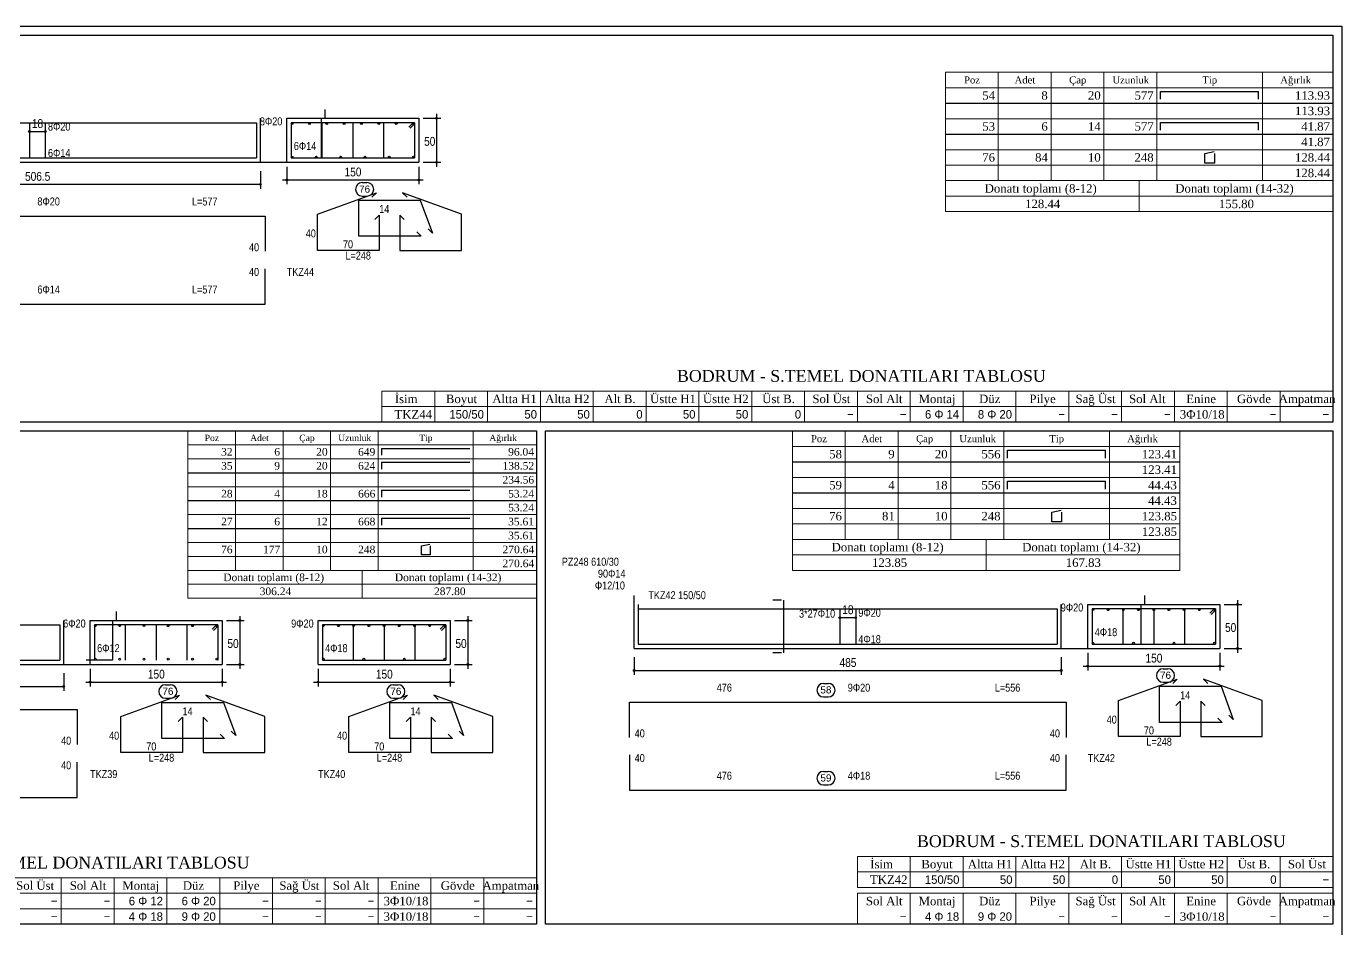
# Model space of a CAD drawing. Header units: metres. Extents: x 419734 to 420376, y 4564732 to 4565123.
# Drawn here: x 420154.2 to 420169.14, y 4565052.62 to 4565062.87 of the extents above; entities that cross this region are included whole.
import ezdxf

# ---------------------------------------------------------------- set-up
doc = ezdxf.new("R2010")
doc.units = ezdxf.units.M
for name, color, linetype in [('Standart', 7, 'Continuous'), ('SW_DIM', 33, 'Continuous'), ('SW_REINFORCEMENT', 7, 'Continuous'), ('SW_SEZIONI_CARPENTERIA', 4, 'Continuous'), ('SW_TXT_TESTI', 1, 'Continuous')]:
    doc.layers.add(name, color=color, linetype=linetype)
doc.styles.add('ACA_1', font='ARIALN.TTF')
doc.styles.add('arial_1_18', font='arial.ttf', dxfattribs={"height": 0.2})
doc.styles.add('SWS', font='ARIALN.TTF')
doc.styles.add('symbol_1_18', font='symbol.ttf', dxfattribs={"height": 0.2})
doc.styles.add('times new roman_1_18', font='times.ttf', dxfattribs={"height": 0.2})

msp = doc.modelspace()

# ---------------------------------------------------------------- linework, layer by layer
for points in [[(420099.1896, 4565062.86785), (420169.1396, 4565062.86785), (420169.1396, 4565020.82258), (420099.1896, 4565020.82258)], [(420150.78592, 4565062.76785), (420169.0396, 4565062.76785), (420169.0396, 4565058.37236), (420150.78592, 4565058.37236)], [(420143.53563, 4565058.27236), (420159.99671, 4565058.27236), (420159.99671, 4565052.66868), (420143.53563, 4565052.66868)], [(420160.09671, 4565058.27236), (420169.0396, 4565058.27236), (420169.0396, 4565052.66868), (420160.09671, 4565052.66868)]]:
    msp.add_lwpolyline(points, close=True)
at = {"layer": 'Standart', "color": 1, "linetype": 'Continuous', "lineweight": 5}
for points in [[(420164.6396, 4565062.3467), (420169.0396, 4565062.3467)], [(420164.6396, 4565062.3467), (420164.6396, 4565060.7627)], [(420165.2396, 4565062.3467), (420165.2396, 4565061.1147)], [(420165.8396, 4565062.3467), (420165.8396, 4565061.1147)], [(420166.4396, 4565062.3467), (420166.4396, 4565061.1147)], [(420167.0396, 4565062.3467), (420167.0396, 4565061.1147)], [(420168.2396, 4565062.3467), (420168.2396, 4565061.1147)], [(420169.0396, 4565062.3467), (420169.0396, 4565060.7627)], [(420164.6396, 4565062.1707), (420169.0396, 4565062.1707)], [(420164.6396, 4565061.8187), (420169.0396, 4565061.8187)], [(420164.6396, 4565061.4667), (420169.0396, 4565061.4667)], [(420164.6396, 4565061.2907), (420169.0396, 4565061.2907)], [(420164.6396, 4565061.1147), (420169.0396, 4565061.1147)], [(420166.8396, 4565061.1147), (420166.8396, 4565060.7627)], [(420164.6396, 4565060.9387), (420169.0396, 4565060.9387)], [(420164.6396, 4565060.7627), (420169.0396, 4565060.7627)], [(420158.2396, 4565058.72436), (420169.0396, 4565058.72436)], [(420158.2396, 4565058.72436), (420158.2396, 4565058.37236)], [(420158.8396, 4565058.72436), (420158.8396, 4565058.37236)], [(420159.4396, 4565058.72436), (420159.4396, 4565058.37236)], [(420160.0396, 4565058.72436), (420160.0396, 4565058.37236)], [(420160.6396, 4565058.72436), (420160.6396, 4565058.37236)], [(420161.2396, 4565058.72436), (420161.2396, 4565058.37236)], [(420161.8396, 4565058.72436), (420161.8396, 4565058.37236)], [(420162.4396, 4565058.72436), (420162.4396, 4565058.37236)], [(420163.0396, 4565058.72436), (420163.0396, 4565058.37236)], [(420163.6396, 4565058.72436), (420163.6396, 4565058.37236)], [(420164.2396, 4565058.72436), (420164.2396, 4565058.37236)], [(420164.8396, 4565058.72436), (420164.8396, 4565058.37236)], [(420165.4396, 4565058.72436), (420165.4396, 4565058.37236)], [(420166.0396, 4565058.72436), (420166.0396, 4565058.37236)], [(420166.6396, 4565058.72436), (420166.6396, 4565058.37236)], [(420167.2396, 4565058.72436), (420167.2396, 4565058.37236)], [(420167.8396, 4565058.72436), (420167.8396, 4565058.37236)], [(420168.4396, 4565058.72436), (420168.4396, 4565058.37236)], [(420169.0396, 4565058.72436), (420169.0396, 4565058.37236)], [(420158.2396, 4565058.54836), (420169.0396, 4565058.54836)], [(420158.2396, 4565058.37236), (420169.0396, 4565058.37236)], [(420156.03671, 4565058.27236), (420159.99671, 4565058.27236)], [(420156.03671, 4565058.27236), (420156.03671, 4565056.37156)], [(420156.57671, 4565058.27236), (420156.57671, 4565056.68836)], [(420157.11671, 4565058.27236), (420157.11671, 4565056.68836)], [(420157.65671, 4565058.27236), (420157.65671, 4565056.68836)], [(420158.19671, 4565058.27236), (420158.19671, 4565056.68836)], [(420159.27671, 4565058.27236), (420159.27671, 4565056.68836)], [(420159.99671, 4565058.27236), (420159.99671, 4565056.37156)], [(420162.90092, 4565058.27236), (420167.30092, 4565058.27236)], [(420162.90092, 4565058.27236), (420162.90092, 4565056.68836)], [(420163.50092, 4565058.27236), (420163.50092, 4565057.04036)], [(420164.10092, 4565058.27236), (420164.10092, 4565057.04036)], [(420164.70092, 4565058.27236), (420164.70092, 4565057.04036)], [(420165.30092, 4565058.27236), (420165.30092, 4565057.04036)], [(420166.50092, 4565058.27236), (420166.50092, 4565057.04036)], [(420167.30092, 4565058.27236), (420167.30092, 4565056.68836)], [(420156.03671, 4565058.11396), (420159.99671, 4565058.11396)], [(420162.90092, 4565058.09636), (420167.30092, 4565058.09636)], [(420156.03671, 4565057.95556), (420159.99671, 4565057.95556)], [(420162.90092, 4565057.74436), (420167.30092, 4565057.74436)], [(420156.03671, 4565057.63876), (420159.99671, 4565057.63876)], [(420156.03671, 4565057.32196), (420159.99671, 4565057.32196)], [(420162.90092, 4565057.39236), (420167.30092, 4565057.39236)], [(420162.90092, 4565057.21636), (420167.30092, 4565057.21636)], [(420156.03671, 4565057.00516), (420159.99671, 4565057.00516)], [(420162.90092, 4565057.04036), (420167.30092, 4565057.04036)], [(420165.10092, 4565057.04036), (420165.10092, 4565056.68836)], [(420156.03671, 4565056.84676), (420159.99671, 4565056.84676)], [(420162.90092, 4565056.86436), (420167.30092, 4565056.86436)], [(420156.03671, 4565056.68836), (420159.99671, 4565056.68836)], [(420158.01671, 4565056.68836), (420158.01671, 4565056.37156)], [(420162.90092, 4565056.68836), (420167.30092, 4565056.68836)], [(420156.03671, 4565056.52996), (420159.99671, 4565056.52996)], [(420156.03671, 4565056.37156), (420159.99671, 4565056.37156)], [(420163.6396, 4565053.44004), (420169.0396, 4565053.44004)], [(420163.6396, 4565053.44004), (420163.6396, 4565053.08804)], [(420164.2396, 4565053.44004), (420164.2396, 4565053.08804)], [(420164.8396, 4565053.44004), (420164.8396, 4565053.08804)], [(420165.4396, 4565053.44004), (420165.4396, 4565053.08804)], [(420166.0396, 4565053.44004), (420166.0396, 4565053.08804)], [(420166.6396, 4565053.44004), (420166.6396, 4565053.08804)], [(420167.2396, 4565053.44004), (420167.2396, 4565053.08804)], [(420167.8396, 4565053.44004), (420167.8396, 4565053.08804)], [(420168.4396, 4565053.44004), (420168.4396, 4565053.08804)], [(420169.0396, 4565053.08804), (420169.0396, 4565053.44004)], [(420163.6396, 4565053.26404), (420169.0396, 4565053.26404)], [(420149.19671, 4565053.19668), (420159.99671, 4565053.19668)], [(420154.59671, 4565053.19668), (420154.59671, 4565052.66868)], [(420155.19671, 4565053.19668), (420155.19671, 4565052.66868)], [(420155.79671, 4565053.19668), (420155.79671, 4565052.66868)], [(420156.39671, 4565053.19668), (420156.39671, 4565052.66868)], [(420156.99671, 4565053.19668), (420156.99671, 4565052.66868)], [(420157.59671, 4565053.19668), (420157.59671, 4565052.66868)], [(420158.19671, 4565053.19668), (420158.19671, 4565052.66868)], [(420158.79671, 4565053.19668), (420158.79671, 4565052.66868)], [(420159.39671, 4565053.19668), (420159.39671, 4565052.66868)], [(420159.99671, 4565053.19668), (420159.99671, 4565052.66868)], [(420163.6396, 4565053.08804), (420169.0396, 4565053.08804)], [(420149.19671, 4565053.02068), (420159.99671, 4565053.02068)], [(420163.6396, 4565053.02068), (420163.6396, 4565052.66868)], [(420163.6396, 4565053.02068), (420169.0396, 4565053.02068)], [(420164.2396, 4565053.02068), (420164.2396, 4565052.66868)], [(420164.8396, 4565053.02068), (420164.8396, 4565052.66868)], [(420165.4396, 4565053.02068), (420165.4396, 4565052.66868)], [(420166.0396, 4565053.02068), (420166.0396, 4565052.66868)], [(420166.6396, 4565053.02068), (420166.6396, 4565052.66868)], [(420167.2396, 4565053.02068), (420167.2396, 4565052.66868)], [(420167.8396, 4565053.02068), (420167.8396, 4565052.66868)], [(420168.4396, 4565053.02068), (420168.4396, 4565052.66868)], [(420169.0396, 4565053.02068), (420169.0396, 4565052.66868)], [(420149.19671, 4565052.84468), (420159.99671, 4565052.84468)], [(420149.19671, 4565052.66868), (420159.99671, 4565052.66868)], [(420163.6396, 4565052.66868), (420169.0396, 4565052.66868)]]:
    msp.add_lwpolyline(points, dxfattribs=at)
at = {"layer": 'Standart', "color": 7, "linetype": 'Continuous', "lineweight": -3}
for points in [[(420167.0836, 4565062.1267), (420168.1956, 4565062.1267)], [(420167.0836, 4565062.0387), (420167.0836, 4565062.1267)], [(420168.1956, 4565062.0387), (420168.1956, 4565062.1267)], [(420167.0836, 4565061.7747), (420168.1956, 4565061.7747)], [(420167.0836, 4565061.6867), (420167.0836, 4565061.7747)], [(420168.1956, 4565061.6867), (420168.1956, 4565061.7747)], [(420167.5846, 4565061.4227), (420167.69185, 4565061.4447)], [(420167.5846, 4565061.3127), (420167.5846, 4565061.4227)], [(420167.6946, 4565061.3127), (420167.5846, 4565061.3127)], [(420167.6946, 4565061.4227), (420167.6946, 4565061.3127)], [(420158.23631, 4565058.07436), (420159.23711, 4565058.07436)], [(420158.23631, 4565058.07436), (420158.23631, 4565057.99516)], [(420165.34492, 4565058.05236), (420166.45692, 4565058.05236)], [(420165.34492, 4565057.96436), (420165.34492, 4565058.05236)], [(420166.45692, 4565057.96436), (420166.45692, 4565058.05236)], [(420158.23631, 4565057.91596), (420159.23711, 4565057.91596)], [(420158.23631, 4565057.91596), (420158.23631, 4565057.83676)], [(420158.23631, 4565057.59916), (420159.23711, 4565057.59916)], [(420158.23631, 4565057.59916), (420158.23631, 4565057.51996)], [(420165.34492, 4565057.70036), (420166.45692, 4565057.70036)], [(420165.34492, 4565057.61236), (420165.34492, 4565057.70036)], [(420166.45692, 4565057.61236), (420166.45692, 4565057.70036)], [(420158.23631, 4565057.28236), (420159.23711, 4565057.28236)], [(420158.23631, 4565057.28236), (420158.23631, 4565057.20316)], [(420165.84592, 4565057.34836), (420165.95317, 4565057.37036)], [(420165.84592, 4565057.23836), (420165.84592, 4565057.34836)], [(420165.95592, 4565057.34836), (420165.95592, 4565057.23836)], [(420165.95592, 4565057.23836), (420165.84592, 4565057.23836)], [(420158.68721, 4565056.96556), (420158.78374, 4565056.98536)], [(420158.68721, 4565056.86656), (420158.68721, 4565056.96556)], [(420158.78621, 4565056.96556), (420158.78621, 4565056.86656)], [(420158.78621, 4565056.86656), (420158.68721, 4565056.86656)]]:
    msp.add_lwpolyline(points, dxfattribs=at)
at = {"layer": 'SW_DIM'}
for points in [[(420158.70877, 4565061.82325), (420158.90877, 4565061.82325)], [(420158.85877, 4565061.87325), (420158.85877, 4565061.27325)], [(420154.23645, 4565061.67325), (420154.41645, 4565061.67325)], [(420158.70877, 4565061.32325), (420158.90877, 4565061.32325)], [(420156.85877, 4565061.22325), (420156.85877, 4565061.02325)], [(420157.15877, 4565061.27325), (420157.15877, 4565061.07325)], [(420158.65877, 4565061.27325), (420158.65877, 4565061.07325)], [(420151.79412, 4565061.07325), (420156.85877, 4565061.07325)], [(420157.10877, 4565061.12325), (420158.70877, 4565061.12325)], [(420167.80491, 4565056.30161), (420168.00491, 4565056.30161)], [(420167.95491, 4565056.35161), (420167.95491, 4565055.75161)], [(420156.47503, 4565056.11957), (420156.67503, 4565056.11957)], [(420156.62503, 4565056.16957), (420156.62503, 4565055.56957)], [(420159.06393, 4565056.11957), (420159.26393, 4565056.11957)], [(420159.21393, 4565056.16957), (420159.21393, 4565055.56957)], [(420163.43991, 4565056.15161), (420163.61991, 4565056.15161)], [(420167.80491, 4565055.80161), (420168.00491, 4565055.80161)], [(420156.47503, 4565055.61957), (420156.67503, 4565055.61957)], [(420159.06393, 4565055.61957), (420159.26393, 4565055.61957)], [(420161.10491, 4565055.70161), (420161.10491, 4565055.50161)], [(420165.95491, 4565055.70161), (420165.95491, 4565055.50161)], [(420166.25491, 4565055.75161), (420166.25491, 4565055.55161)], [(420167.75491, 4565055.75161), (420167.75491, 4565055.55161)], [(420154.62503, 4565055.51957), (420154.62503, 4565055.31957)], [(420154.92503, 4565055.56957), (420154.92503, 4565055.36957)], [(420156.42503, 4565055.56957), (420156.42503, 4565055.36957)], [(420157.51393, 4565055.56957), (420157.51393, 4565055.36957)], [(420159.01393, 4565055.56957), (420159.01393, 4565055.36957)], [(420161.10491, 4565055.55161), (420165.95491, 4565055.55161)], [(420166.20491, 4565055.60161), (420167.80491, 4565055.60161)], [(420143.97503, 4565055.36957), (420154.62503, 4565055.36957)], [(420154.87503, 4565055.41957), (420156.47503, 4565055.41957)], [(420157.46393, 4565055.41957), (420159.06393, 4565055.41957)]]:
    msp.add_lwpolyline(points, dxfattribs=at)
for centre in [(420158.85877, 4565061.82325), (420154.23645, 4565061.67325), (420154.41645, 4565061.67325), (420158.85877, 4565061.32325), (420156.85877, 4565061.07325), (420157.15877, 4565061.12325), (420158.65877, 4565061.12325), (420167.95491, 4565056.30161), (420156.62503, 4565056.11957), (420159.21393, 4565056.11957), (420163.43991, 4565056.15161), (420163.61991, 4565056.15161), (420167.95491, 4565055.80161), (420156.62503, 4565055.61957), (420159.21393, 4565055.61957), (420161.10491, 4565055.55161), (420165.95491, 4565055.55161), (420166.25491, 4565055.60161), (420167.75491, 4565055.60161), (420154.62503, 4565055.36957), (420154.92503, 4565055.41957), (420156.42503, 4565055.41957), (420157.51393, 4565055.41957), (420159.01393, 4565055.41957)]:
    msp.add_circle(centre, 0.01, dxfattribs=at)
at = {"layer": 'SW_REINFORCEMENT', "color": 7, "ltscale": 0.05, "flags": 128}
for points in [[(420151.83912, 4565061.77325), (420156.81377, 4565061.77325)], [(420154.23645, 4565061.77325), (420154.23645, 4565061.37325)], [(420154.41645, 4565061.77325), (420154.41645, 4565061.37325)], [(420156.81377, 4565061.77325), (420156.81377, 4565061.37325)], [(420158.60877, 4565061.77325), (420157.20877, 4565061.77325)], [(420157.20877, 4565061.77325), (420157.20877, 4565061.37325)], [(420157.54912, 4565061.82325), (420157.54912, 4565061.37325)], [(420157.55877, 4565061.77325), (420157.55877, 4565061.37325)], [(420157.90877, 4565061.77325), (420157.90877, 4565061.37325)], [(420158.25877, 4565061.77325), (420158.25877, 4565061.37325)], [(420158.59417, 4565061.77325), (420158.54468, 4565061.72375)], [(420158.60877, 4565061.75865), (420158.55928, 4565061.70915)], [(420158.60877, 4565061.77325), (420158.60877, 4565061.37325)], [(420151.83912, 4565061.37325), (420156.81377, 4565061.37325)], [(420157.20877, 4565061.37325), (420158.60877, 4565061.37325)], [(420158.01552, 4565061.09252), (420158.06952, 4565061.09252)], [(420157.50877, 4565060.73325), (420158.17595, 4565060.97609)], [(420157.97544, 4565060.48325), (420157.97544, 4565060.89325)], [(420157.97544, 4565060.89325), (420158.67544, 4565060.89325)], [(420158.01552, 4565060.93952), (420158.06952, 4565060.93952)], [(420158.17595, 4565060.97609), (420158.12646, 4565060.92659)], [(420159.14211, 4565060.73325), (420158.47492, 4565060.97609)], [(420158.47492, 4565060.97609), (420158.52442, 4565060.92659)], [(420158.67544, 4565060.89325), (420158.81225, 4565060.51737)], [(420151.73912, 4565060.71325), (420156.91377, 4565060.71325)], [(420156.91377, 4565060.71325), (420156.91377, 4565060.31325)], [(420157.50877, 4565060.32325), (420157.50877, 4565060.73325)], [(420158.15928, 4565060.67375), (420158.20877, 4565060.72325)], [(420158.20877, 4565060.72325), (420158.20877, 4565060.32325)], [(420158.4916, 4565060.67375), (420158.44211, 4565060.72325)], [(420158.44211, 4565060.72325), (420158.44211, 4565060.32325)], [(420159.14211, 4565060.32325), (420159.14211, 4565060.73325)], [(420158.81225, 4565060.51737), (420158.76275, 4565060.56687)], [(420158.68544, 4565060.48325), (420157.97544, 4565060.48325)], [(420158.63594, 4565060.53275), (420158.68544, 4565060.48325)], [(420158.20877, 4565060.32325), (420157.50877, 4565060.32325)], [(420158.44211, 4565060.32325), (420159.14211, 4565060.32325)], [(420156.91377, 4565059.71325), (420156.91377, 4565060.11325)], [(420151.73912, 4565059.71325), (420156.91377, 4565059.71325)], [(420161.14991, 4565056.30161), (420161.14991, 4565055.85161)], [(420161.14991, 4565056.25161), (420165.90991, 4565056.25161)], [(420163.43991, 4565056.25161), (420163.43991, 4565055.85161)], [(420163.61991, 4565056.25161), (420163.61991, 4565055.85161)], [(420165.90991, 4565056.25161), (420165.90991, 4565055.85161)], [(420166.30491, 4565056.25161), (420166.30491, 4565055.85161)], [(420167.70491, 4565056.25161), (420166.30491, 4565056.25161)], [(420166.65491, 4565056.25161), (420166.65491, 4565055.85161)], [(420166.85991, 4565056.30161), (420166.85991, 4565055.85161)], [(420167.00491, 4565056.25161), (420167.00491, 4565055.85161)], [(420167.35491, 4565056.25161), (420167.35491, 4565055.85161)], [(420167.69031, 4565056.25161), (420167.64081, 4565056.20211)], [(420167.70491, 4565056.23701), (420167.65541, 4565056.18751)], [(420167.70491, 4565056.25161), (420167.70491, 4565055.85161)], [(420144.02003, 4565056.06957), (420154.58003, 4565056.06957)], [(420154.58003, 4565056.06957), (420154.58003, 4565055.66957)], [(420156.37503, 4565056.06957), (420154.97503, 4565056.06957)], [(420154.97503, 4565056.06957), (420154.97503, 4565055.66957)], [(420155.18003, 4565056.11957), (420155.18003, 4565055.66957)], [(420155.32503, 4565056.06957), (420155.32503, 4565055.66957)], [(420155.67503, 4565056.06957), (420155.67503, 4565055.66957)], [(420156.02503, 4565056.06957), (420156.02503, 4565055.66957)], [(420156.36043, 4565056.06957), (420156.31093, 4565056.02008)], [(420156.37503, 4565056.06957), (420156.37503, 4565055.66957)], [(420158.96393, 4565056.06957), (420157.56393, 4565056.06957)], [(420157.56393, 4565056.06957), (420157.56393, 4565055.66957)], [(420157.91393, 4565056.06957), (420157.91393, 4565055.66957)], [(420158.26393, 4565056.06957), (420158.26393, 4565055.66957)], [(420158.61393, 4565056.06957), (420158.61393, 4565055.66957)], [(420158.94933, 4565056.06957), (420158.89983, 4565056.02008)], [(420158.96393, 4565056.06957), (420158.96393, 4565055.66957)], [(420156.37503, 4565056.05497), (420156.32553, 4565056.00548)], [(420158.96393, 4565056.05497), (420158.91443, 4565056.00548)], [(420161.14991, 4565055.85161), (420165.90991, 4565055.85161)], [(420166.30491, 4565055.85161), (420167.70491, 4565055.85161)], [(420144.02003, 4565055.66957), (420154.58003, 4565055.66957)], [(420155.18003, 4565055.66957), (420154.88003, 4565055.66957)], [(420157.56393, 4565055.66957), (420158.96393, 4565055.66957)], [(420167.11166, 4565055.57088), (420167.16566, 4565055.57088)], [(420155.78177, 4565055.38884), (420155.83577, 4565055.38884)], [(420158.37067, 4565055.38884), (420158.42467, 4565055.38884)], [(420163.25491, 4565055.40461), (420163.30891, 4565055.40461)], [(420166.60491, 4565055.21161), (420167.27209, 4565055.45445)], [(420167.07158, 4565054.96161), (420167.07158, 4565055.37161)], [(420167.07158, 4565055.37161), (420167.77158, 4565055.37161)], [(420167.11166, 4565055.41788), (420167.16566, 4565055.41788)], [(420167.27209, 4565055.45445), (420167.2226, 4565055.40495)], [(420168.23824, 4565055.21161), (420167.57106, 4565055.45445)], [(420167.57106, 4565055.45445), (420167.62056, 4565055.40495)], [(420167.77158, 4565055.37161), (420167.90839, 4565054.99573)], [(420155.27503, 4565055.02957), (420155.94221, 4565055.27241)], [(420155.74169, 4565054.77957), (420155.74169, 4565055.18957)], [(420155.74169, 4565055.18957), (420156.44169, 4565055.18957)], [(420155.78177, 4565055.23584), (420155.83577, 4565055.23584)], [(420155.94221, 4565055.27241), (420155.89271, 4565055.22291)], [(420156.90836, 4565055.02957), (420156.24118, 4565055.27241)], [(420156.24118, 4565055.27241), (420156.29067, 4565055.22291)], [(420156.44169, 4565055.18957), (420156.5785, 4565054.8137)], [(420157.86393, 4565055.02957), (420158.53111, 4565055.27241)], [(420158.3306, 4565054.77957), (420158.3306, 4565055.18957)], [(420158.3306, 4565055.18957), (420159.0306, 4565055.18957)], [(420158.37067, 4565055.23584), (420158.42467, 4565055.23584)], [(420158.53111, 4565055.27241), (420158.48161, 4565055.22291)], [(420159.49726, 4565055.02957), (420158.83008, 4565055.27241)], [(420158.83008, 4565055.27241), (420158.87958, 4565055.22291)], [(420159.0306, 4565055.18957), (420159.1674, 4565054.8137)], [(420161.04991, 4565054.79161), (420161.04991, 4565055.19161)], [(420161.04991, 4565055.19161), (420166.00991, 4565055.19161)], [(420163.25491, 4565055.25161), (420163.30891, 4565055.25161)], [(420166.00991, 4565055.19161), (420166.00991, 4565054.79161)], [(420166.60491, 4565054.80161), (420166.60491, 4565055.21161)], [(420167.25541, 4565055.15211), (420167.30491, 4565055.20161)], [(420167.30491, 4565055.20161), (420167.30491, 4565054.80161)], [(420167.58774, 4565055.15211), (420167.53824, 4565055.20161)], [(420167.53824, 4565055.20161), (420167.53824, 4565054.80161)], [(420168.23824, 4565054.80161), (420168.23824, 4565055.21161)], [(420148.73918, 4565055.10957), (420154.78003, 4565055.10957)], [(420154.78003, 4565055.10957), (420154.78003, 4565054.70957)], [(420155.27503, 4565054.61957), (420155.27503, 4565055.02957)], [(420156.90836, 4565054.61957), (420156.90836, 4565055.02957)], [(420157.86393, 4565054.61957), (420157.86393, 4565055.02957)], [(420159.49726, 4565054.61957), (420159.49726, 4565055.02957)], [(420167.90839, 4565054.99573), (420167.85889, 4565055.04523)], [(420155.92553, 4565054.97008), (420155.97503, 4565055.01957)], [(420155.97503, 4565055.01957), (420155.97503, 4565054.61957)], [(420156.25786, 4565054.97008), (420156.20836, 4565055.01957)], [(420156.20836, 4565055.01957), (420156.20836, 4565054.61957)], [(420158.51443, 4565054.97008), (420158.56393, 4565055.01957)], [(420158.56393, 4565055.01957), (420158.56393, 4565054.61957)], [(420158.84676, 4565054.97008), (420158.79726, 4565055.01957)], [(420158.79726, 4565055.01957), (420158.79726, 4565054.61957)], [(420167.78158, 4565054.96161), (420167.07158, 4565054.96161)], [(420167.73208, 4565055.01111), (420167.78158, 4565054.96161)], [(420156.45169, 4565054.77957), (420155.74169, 4565054.77957)], [(420156.4022, 4565054.82907), (420156.45169, 4565054.77957)], [(420156.5785, 4565054.8137), (420156.529, 4565054.86319)], [(420159.0406, 4565054.77957), (420158.3306, 4565054.77957)], [(420158.9911, 4565054.82907), (420159.0406, 4565054.77957)], [(420159.1674, 4565054.8137), (420159.11791, 4565054.86319)], [(420167.30491, 4565054.80161), (420166.60491, 4565054.80161)], [(420167.53824, 4565054.80161), (420168.23824, 4565054.80161)], [(420155.97503, 4565054.61957), (420155.27503, 4565054.61957)], [(420156.20836, 4565054.61957), (420156.90836, 4565054.61957)], [(420158.56393, 4565054.61957), (420157.86393, 4565054.61957)], [(420158.79726, 4565054.61957), (420159.49726, 4565054.61957)], [(420161.04991, 4565054.59161), (420161.04991, 4565054.19161)], [(420166.00991, 4565054.19161), (420166.00991, 4565054.59161)], [(420154.78003, 4565054.10957), (420154.78003, 4565054.50957)], [(420163.25491, 4565054.40461), (420163.30891, 4565054.40461)], [(420161.04991, 4565054.19161), (420166.00991, 4565054.19161)], [(420163.25491, 4565054.25161), (420163.30891, 4565054.25161)], [(420148.31727, 4565054.10957), (420154.78003, 4565054.10957)]]:
    msp.add_lwpolyline(points, dxfattribs=at)
at = {"layer": 'SW_REINFORCEMENT', "color": 7, "ltscale": 0.05}
for centre in [(420157.21877, 4565061.76325), (420157.41592, 4565061.76325), (420157.61306, 4565061.76325), (420157.8102, 4565061.76325), (420158.00734, 4565061.76325), (420158.20449, 4565061.76325), (420158.40163, 4565061.76325), (420158.59877, 4565061.76325), (420157.21877, 4565061.38325), (420157.49477, 4565061.38325), (420157.77077, 4565061.38325), (420158.04677, 4565061.38325), (420158.32277, 4565061.38325), (420158.59877, 4565061.38325), (420166.31491, 4565056.24161), (420166.48741, 4565056.24161), (420166.65991, 4565056.24161), (420166.83241, 4565056.24161), (420167.00491, 4565056.24161), (420167.17741, 4565056.24161), (420167.34991, 4565056.24161), (420167.52241, 4565056.24161), (420167.69491, 4565056.24161), (420154.98503, 4565056.05957), (420155.26103, 4565056.05957), (420155.53703, 4565056.05957), (420155.81303, 4565056.05957), (420156.08903, 4565056.05957), (420156.36503, 4565056.05957), (420157.57393, 4565056.05957), (420157.74643, 4565056.05957), (420157.91893, 4565056.05957), (420158.09143, 4565056.05957), (420158.26393, 4565056.05957), (420158.43643, 4565056.05957), (420158.60893, 4565056.05957), (420158.78143, 4565056.05957), (420158.95393, 4565056.05957), (420166.31491, 4565055.86161), (420166.77491, 4565055.86161), (420167.23491, 4565055.86161), (420167.69491, 4565055.86161), (420154.98503, 4565055.67957), (420155.26103, 4565055.67957), (420155.53703, 4565055.67957), (420155.81303, 4565055.67957), (420156.08903, 4565055.67957), (420156.36503, 4565055.67957), (420157.57393, 4565055.67957), (420158.03393, 4565055.67957), (420158.49393, 4565055.67957), (420158.95393, 4565055.67957)]:
    msp.add_circle(centre, 0.01, dxfattribs=at)
for centre, start, end in [((420158.01552, 4565061.01602), 90, 270), ((420158.06952, 4565061.01602), 270, 90), ((420167.11166, 4565055.49438), 90, 270), ((420167.16566, 4565055.49438), 270, 90), ((420155.78177, 4565055.31234), 90, 270), ((420155.83577, 4565055.31234), 270, 90), ((420158.37067, 4565055.31234), 90, 270), ((420158.42467, 4565055.31234), 270, 90), ((420163.25491, 4565055.32811), 90, 270), ((420163.30891, 4565055.32811), 270, 90), ((420163.25491, 4565054.32811), 90, 270), ((420163.30891, 4565054.32811), 270, 90)]:
    msp.add_arc(centre, 0.0765, start, end, dxfattribs=at)
at = {"layer": 'SW_SEZIONI_CARPENTERIA'}
for points in [[(420157.59412, 4565061.82325), (420157.59412, 4565061.92325)], [(420156.85877, 4565061.32325), (420156.85877, 4565061.82325)], [(420157.15877, 4565061.32325), (420157.15877, 4565061.82325)], [(420157.15877, 4565061.82325), (420158.65877, 4565061.82325)], [(420158.65877, 4565061.82325), (420158.65877, 4565061.32325)], [(420151.79412, 4565061.32325), (420158.65877, 4565061.32325)], [(420161.10491, 4565055.80161), (420161.10491, 4565056.40161)], [(420166.90491, 4565056.30161), (420166.90491, 4565056.40161)], [(420155.22503, 4565056.11957), (420155.22503, 4565056.21957)], [(420162.77741, 4565056.35161), (420162.67741, 4565056.35161)], [(420162.80241, 4565055.75161), (420162.80241, 4565056.35161)], [(420165.95491, 4565055.80161), (420165.95491, 4565056.30161)], [(420166.25491, 4565055.80161), (420166.25491, 4565056.30161)], [(420166.25491, 4565056.30161), (420167.75491, 4565056.30161)], [(420167.75491, 4565056.30161), (420167.75491, 4565055.80161)], [(420154.62503, 4565055.61957), (420154.62503, 4565056.11957)], [(420154.92503, 4565055.61957), (420154.92503, 4565056.11957)], [(420154.92503, 4565056.11957), (420156.42503, 4565056.11957)], [(420156.42503, 4565056.11957), (420156.42503, 4565055.61957)], [(420157.51393, 4565055.61957), (420157.51393, 4565056.11957)], [(420157.51393, 4565056.11957), (420159.01393, 4565056.11957)], [(420159.01393, 4565056.11957), (420159.01393, 4565055.61957)], [(420161.10491, 4565055.80161), (420167.75491, 4565055.80161)], [(420143.97503, 4565055.61957), (420156.42503, 4565055.61957)], [(420157.51393, 4565055.61957), (420159.01393, 4565055.61957)], [(420162.77741, 4565055.75161), (420162.67741, 4565055.75161)]]:
    msp.add_lwpolyline(points, dxfattribs=at)
at = {"layer": 'SW_TXT_TESTI', "linetype": 'Continuous', "lineweight": -3}
for points in [[(420164.6396, 4565061.9947), (420169.0396, 4565061.9947)], [(420164.6396, 4565061.6427), (420169.0396, 4565061.6427)], [(420162.90092, 4565057.92036), (420167.30092, 4565057.92036)], [(420156.03671, 4565057.79716), (420159.99671, 4565057.79716)], [(420162.90092, 4565057.56836), (420167.30092, 4565057.56836)], [(420156.03671, 4565057.48036), (420159.99671, 4565057.48036)], [(420156.03671, 4565057.16356), (420159.99671, 4565057.16356)]]:
    msp.add_lwpolyline(points, dxfattribs=at)

# ---------------------------------------------------------------- texts
at = {"layer": 'Standart', "color": 3, "linetype": 'Continuous', "lineweight": 5, "style": 'arial_1_18'}
for s, p in [('76', (420157.97959, 4565060.97834)), ('76', (420167.07573, 4565055.4567)), ('76', (420155.74584, 4565055.27467)), ('76', (420158.33474, 4565055.27467)), ('58', (420163.21898, 4565055.29044)), ('59', (420163.21898, 4565054.29044))]:
    msp.add_text(s, height=0.081, dxfattribs=at).set_placement(p)
at = {"layer": 'SW_DIM', "style": 'SWS'}
for s, p in [('18', (420154.2643, 4565061.71325)), ('50', (420158.71877, 4565061.5111)), ('506.5', (420154.1866, 4565061.11325)), ('150', (420157.81554, 4565061.16325)), ('18', (420163.46776, 4565056.19161)), ('50', (420167.81491, 4565055.98946)), ('50', (420156.48503, 4565055.80742)), ('50', (420159.07393, 4565055.80742)), ('485', (420163.43668, 4565055.59161)), ('150', (420166.91168, 4565055.64161)), ('150', (420155.5818, 4565055.45957)), ('150', (420158.1707, 4565055.45957))]:
    msp.add_text(s, height=0.1, dxfattribs=at).set_placement(p)
at = {"layer": 'SW_REINFORCEMENT', "color": 1, "style": 'ACA_1'}
for s, p in [('8Φ20', (420154.44645, 4565061.68325)), ('8Φ20', (420156.8532, 4565061.74325)), ('6Φ14', (420154.44645, 4565061.38325)), ('6Φ14', (420157.23877, 4565061.46325)), ('8Φ20', (420154.32645, 4565060.83325)), ('L=577', (420156.08242, 4565060.83325)), ('14', (420158.20877, 4565060.74725)), ('40', (420157.37447, 4565060.47025)), ('40', (420156.72947, 4565060.31325)), ('70', (420157.79662, 4565060.34725)), ('L=248', (420157.82489, 4565060.21925)), ('40', (420156.72947, 4565060.03325)), ('TKZ44', (420157.15877, 4565060.03325)), ('6Φ14', (420154.32645, 4565059.83325)), ('L=577', (420156.08242, 4565059.83325)), ('PZ248 610/30', (420160.28266, 4565056.74161)), ('90Φ14', (420160.69265, 4565056.60661)), ('Φ12/10', (420160.65769, 4565056.47161)), ('TKZ42 150/50', (420161.26491, 4565056.36161)), ('3*27Φ10', (420162.9766, 4565056.15161)), ('9Φ20', (420163.64991, 4565056.16161)), ('9Φ20', (420165.94934, 4565056.22161)), ('6Φ20', (420154.61946, 4565056.03957)), ('9Φ20', (420157.20836, 4565056.03957)), ('4Φ18', (420163.64991, 4565055.86161)), ('4Φ18', (420166.33491, 4565055.94161)), ('6Φ12', (420155.00503, 4565055.75957)), ('4Φ18', (420157.59393, 4565055.75957)), ('476', (420162.04191, 4565055.31161)), ('9Φ20', (420163.52991, 4565055.31161)), ('L=556', (420165.20003, 4565055.31161)), ('14', (420167.30491, 4565055.22561)), ('14', (420155.97503, 4565055.04357)), ('14', (420158.56393, 4565055.04357)), ('40', (420166.47061, 4565054.94861)), ('40', (420161.10991, 4565054.79161)), ('40', (420165.82561, 4565054.79161)), ('70', (420166.89276, 4565054.82561)), ('40', (420154.59572, 4565054.70957)), ('40', (420155.14072, 4565054.76657)), ('70', (420155.56287, 4565054.64357)), ('40', (420157.72962, 4565054.76657)), ('70', (420158.15178, 4565054.64357)), ('L=248', (420166.92103, 4565054.69761)), ('L=248', (420155.59114, 4565054.51557)), ('L=248', (420158.18004, 4565054.51557)), ('40', (420161.10991, 4565054.51161)), ('40', (420165.82561, 4565054.51161)), ('TKZ42', (420166.25491, 4565054.51161)), ('40', (420154.59572, 4565054.42957)), ('TKZ39', (420154.92503, 4565054.32957)), ('TKZ40', (420157.51393, 4565054.32957)), ('476', (420162.04191, 4565054.31161)), ('4Φ18', (420163.52991, 4565054.31161)), ('L=556', (420165.20003, 4565054.31161))]:
    msp.add_text(s, height=0.09, dxfattribs=at).set_placement(p)
at = {"layer": 'SW_SEZIONI_CARPENTERIA', "style": 'times new roman_1_18'}
for s, height, p in [('Poz', 0.08, (420164.85089, 4565062.2187)), ('Adet', 0.08, (420165.42464, 4565062.2187)), ('Çap', 0.08, (420166.04435, 4565062.2187)), ('Uzunluk', 0.08, (420166.53587, 4565062.2187)), ('Tip', 0.08, (420167.55744, 4565062.2187)), ('Ağırlık', 0.08, (420168.44242, 4565062.2187)), ('Donatı toplamı (8-12)', 0.096, (420165.08504, 4565060.9787)), ('Donatı toplamı (14-32)', 0.096, (420167.24953, 4565060.9787)), ('İsim', 0.096, (420158.38594, 4565058.58836)), ('Boyut', 0.096, (420158.96606, 4565058.58836)), ('Altta H1', 0.096, (420159.49324, 4565058.58836)), ('Altta H2', 0.096, (420160.09324, 4565058.58836)), ('Alt B.', 0.096, (420160.76614, 4565058.58836)), ('Üstte H1', 0.096, (420161.28538, 4565058.58836)), ('Üstte H2', 0.096, (420161.88538, 4565058.58836)), ('Üst B.', 0.096, (420162.55829, 4565058.58836)), ('Sol Üst', 0.096, (420163.12867, 4565058.58836)), ('Sol Alt', 0.096, (420163.73652, 4565058.58836)), ('Montaj', 0.096, (420164.33456, 4565058.58836)), ('Düz', 0.096, (420165.02137, 4565058.58836)), ('Pilye', 0.096, (420165.59372, 4565058.58836)), ('Sağ Üst', 0.096, (420166.11688, 4565058.58836)), ('Sol Alt', 0.096, (420166.72474, 4565058.58836)), ('Enine', 0.096, (420167.374, 4565058.58836)), ('Gövde', 0.096, (420167.95035, 4565058.58836)), ('Ampatman', 0.096, (420168.42434, 4565058.58836)), ('Poz', 0.072, (420156.22688, 4565058.15716)), ('Adet', 0.072, (420156.74325, 4565058.15716)), ('Çap', 0.072, (420157.30098, 4565058.15716)), ('Uzunluk', 0.072, (420157.74335, 4565058.15716)), ('Tip', 0.072, (420158.66277, 4565058.15716)), ('Ağırlık', 0.072, (420159.45925, 4565058.15716)), ('Poz', 0.08, (420163.11222, 4565058.14436)), ('Adet', 0.08, (420163.68596, 4565058.14436)), ('Çap', 0.08, (420164.30567, 4565058.14436)), ('Uzunluk', 0.08, (420164.79719, 4565058.14436)), ('Tip', 0.08, (420165.81876, 4565058.14436)), ('Ağırlık', 0.08, (420166.70374, 4565058.14436)), ('Donatı toplamı (8-12)', 0.096, (420163.34636, 4565056.90436)), ('Donatı toplamı (14-32)', 0.096, (420165.51085, 4565056.90436)), ('Donatı toplamı (8-12)', 0.0864, (420156.43761, 4565056.56596)), ('Donatı toplamı (14-32)', 0.0864, (420158.38565, 4565056.56596)), ('İsim', 0.096, (420163.78594, 4565053.30404)), ('Boyut', 0.096, (420164.36606, 4565053.30404)), ('Altta H1', 0.096, (420164.89324, 4565053.30404)), ('Altta H2', 0.096, (420165.49324, 4565053.30404)), ('Alt B.', 0.096, (420166.16614, 4565053.30404)), ('Üstte H1', 0.096, (420166.68538, 4565053.30404)), ('Üstte H2', 0.096, (420167.28538, 4565053.30404)), ('Üst B.', 0.096, (420167.95829, 4565053.30404)), ('Sol Üst', 0.096, (420168.52867, 4565053.30404)), ('Sol Üst', 0.096, (420154.08578, 4565053.06068)), ('Sol Alt', 0.096, (420154.69364, 4565053.06068)), ('Montaj', 0.096, (420155.29167, 4565053.06068)), ('Düz', 0.096, (420155.97848, 4565053.06068)), ('Pilye', 0.096, (420156.55083, 4565053.06068)), ('Sağ Üst', 0.096, (420157.074, 4565053.06068)), ('Sol Alt', 0.096, (420157.68185, 4565053.06068)), ('Enine', 0.096, (420158.33111, 4565053.06068)), ('Gövde', 0.096, (420158.90746, 4565053.06068)), ('Ampatman', 0.096, (420159.38145, 4565053.06068)), ('Sol Alt', 0.096, (420163.73652, 4565052.88468)), ('Montaj', 0.096, (420164.33456, 4565052.88468)), ('Düz', 0.096, (420165.02137, 4565052.88468)), ('Pilye', 0.096, (420165.59372, 4565052.88468)), ('Sağ Üst', 0.096, (420166.11688, 4565052.88468)), ('Sol Alt', 0.096, (420166.72474, 4565052.88468)), ('Enine', 0.096, (420167.374, 4565052.88468)), ('Gövde', 0.096, (420167.95035, 4565052.88468)), ('Ampatman', 0.096, (420168.42434, 4565052.88468))]:
    msp.add_text(s, height=height, dxfattribs=at).set_placement(p)
at = {"layer": 'SW_TXT_TESTI', "linetype": 'Continuous', "lineweight": 5}
for s, height, style, p in [('54', 0.096, 'times new roman_1_18', (420165.05757, 4565062.0347)), ('8', 0.096, 'times new roman_1_18', (420165.72858, 4565062.0347)), ('20', 0.096, 'times new roman_1_18', (420166.25757, 4565062.0347)), ('577', 0.096, 'times new roman_1_18', (420166.78655, 4565062.0347)), ('113.93', 0.096, 'times new roman_1_18', (420168.609, 4565062.0347)), ('113.93', 0.096, 'times new roman_1_18', (420168.609, 4565061.8587)), ('53', 0.096, 'times new roman_1_18', (420165.05757, 4565061.6827)), ('6', 0.096, 'times new roman_1_18', (420165.72858, 4565061.6827)), ('14', 0.096, 'times new roman_1_18', (420166.25757, 4565061.6827)), ('577', 0.096, 'times new roman_1_18', (420166.78655, 4565061.6827)), ('41.87', 0.096, 'times new roman_1_18', (420168.68002, 4565061.6827)), ('41.87', 0.096, 'times new roman_1_18', (420168.68002, 4565061.5067)), ('76', 0.096, 'times new roman_1_18', (420165.05757, 4565061.3307)), ('84', 0.096, 'times new roman_1_18', (420165.65757, 4565061.3307)), ('10', 0.096, 'times new roman_1_18', (420166.25757, 4565061.3307)), ('248', 0.096, 'times new roman_1_18', (420166.78655, 4565061.3307)), ('128.44', 0.096, 'times new roman_1_18', (420168.609, 4565061.3307)), ('128.44', 0.096, 'times new roman_1_18', (420168.609, 4565061.1547)), ('128.44', 0.096, 'times new roman_1_18', (420165.5443, 4565060.8027)), ('155.80', 0.096, 'times new roman_1_18', (420167.7443, 4565060.8027)), ('BODRUM - S.TEMEL DONATILARI TABLOSU', 0.1344, 'times new roman_1_18', (420161.58962, 4565058.82996)), ('TKZ44', 0.096, 'times new roman_1_18', (420158.38166, 4565058.41236)), ('150/50', 0.096, 'symbol_1_18', (420159.00534, 4565058.41236)), ('50', 0.096, 'symbol_1_18', (420159.85769, 4565058.41236)), ('50', 0.096, 'symbol_1_18', (420160.45769, 4565058.41236)), ('0', 0.096, 'symbol_1_18', (420161.12864, 4565058.41236)), ('50', 0.096, 'symbol_1_18', (420161.65769, 4565058.41236)), ('50', 0.096, 'symbol_1_18', (420162.25769, 4565058.41236)), ('0', 0.096, 'symbol_1_18', (420162.92864, 4565058.41236)), ('-', 0.096, 'symbol_1_18', (420163.52169, 4565058.41236)), ('-', 0.096, 'symbol_1_18', (420164.12169, 4565058.41236)), ('6 F 14', 0.096, 'symbol_1_18', (420164.40743, 4565058.41236)), ('8 F 20', 0.096, 'symbol_1_18', (420165.00743, 4565058.41236)), ('-', 0.096, 'symbol_1_18', (420165.92169, 4565058.41236)), ('-', 0.096, 'symbol_1_18', (420166.52169, 4565058.41236)), ('-', 0.096, 'symbol_1_18', (420167.12169, 4565058.41236)), ('3Φ10/18', 0.096, 'times new roman_1_18', (420167.30138, 4565058.41236)), ('-', 0.096, 'symbol_1_18', (420168.32169, 4565058.41236)), ('-', 0.096, 'symbol_1_18', (420168.92169, 4565058.41236)), ('32', 0.0864, 'times new roman_1_18', (420156.41288, 4565057.99156)), ('6', 0.0864, 'times new roman_1_18', (420157.0168, 4565057.99156)), ('20', 0.0864, 'times new roman_1_18', (420157.49288, 4565057.99156)), ('649', 0.0864, 'times new roman_1_18', (420157.96896, 4565057.99156)), ('96.04', 0.0864, 'times new roman_1_18', (420159.67309, 4565057.99156)), ('58', 0.096, 'times new roman_1_18', (420163.31889, 4565057.96036)), ('9', 0.096, 'times new roman_1_18', (420163.98991, 4565057.96036)), ('20', 0.096, 'times new roman_1_18', (420164.51889, 4565057.96036)), ('556', 0.096, 'times new roman_1_18', (420165.04787, 4565057.96036)), ('123.41', 0.096, 'times new roman_1_18', (420166.87032, 4565057.96036)), ('35', 0.0864, 'times new roman_1_18', (420156.41288, 4565057.83316)), ('9', 0.0864, 'times new roman_1_18', (420157.0168, 4565057.83316)), ('20', 0.0864, 'times new roman_1_18', (420157.49288, 4565057.83316)), ('624', 0.0864, 'times new roman_1_18', (420157.96896, 4565057.83316)), ('138.52', 0.0864, 'times new roman_1_18', (420159.60917, 4565057.83316)), ('123.41', 0.096, 'times new roman_1_18', (420166.87032, 4565057.78436)), ('234.56', 0.0864, 'times new roman_1_18', (420159.60917, 4565057.67476)), ('28', 0.0864, 'times new roman_1_18', (420156.41288, 4565057.51636)), ('4', 0.0864, 'times new roman_1_18', (420157.0168, 4565057.51636)), ('18', 0.0864, 'times new roman_1_18', (420157.49288, 4565057.51636)), ('666', 0.0864, 'times new roman_1_18', (420157.96896, 4565057.51636)), ('53.24', 0.0864, 'times new roman_1_18', (420159.67309, 4565057.51636)), ('59', 0.096, 'times new roman_1_18', (420163.31889, 4565057.60836)), ('4', 0.096, 'times new roman_1_18', (420163.98991, 4565057.60836)), ('18', 0.096, 'times new roman_1_18', (420164.51889, 4565057.60836)), ('556', 0.096, 'times new roman_1_18', (420165.04787, 4565057.60836)), ('44.43', 0.096, 'times new roman_1_18', (420166.94134, 4565057.60836)), ('53.24', 0.0864, 'times new roman_1_18', (420159.67309, 4565057.35796)), ('44.43', 0.096, 'times new roman_1_18', (420166.94134, 4565057.43236)), ('27', 0.0864, 'times new roman_1_18', (420156.41288, 4565057.19956)), ('6', 0.0864, 'times new roman_1_18', (420157.0168, 4565057.19956)), ('12', 0.0864, 'times new roman_1_18', (420157.49288, 4565057.19956)), ('668', 0.0864, 'times new roman_1_18', (420157.96896, 4565057.19956)), ('35.61', 0.0864, 'times new roman_1_18', (420159.67309, 4565057.19956)), ('76', 0.096, 'times new roman_1_18', (420163.31889, 4565057.25636)), ('81', 0.096, 'times new roman_1_18', (420163.91889, 4565057.25636)), ('10', 0.096, 'times new roman_1_18', (420164.51889, 4565057.25636)), ('248', 0.096, 'times new roman_1_18', (420165.04787, 4565057.25636)), ('123.85', 0.096, 'times new roman_1_18', (420166.87032, 4565057.25636)), ('35.61', 0.0864, 'times new roman_1_18', (420159.67309, 4565057.04116)), ('123.85', 0.096, 'times new roman_1_18', (420166.87032, 4565057.08036)), ('76', 0.0864, 'times new roman_1_18', (420156.41288, 4565056.88276)), ('177', 0.0864, 'times new roman_1_18', (420156.88896, 4565056.88276)), ('10', 0.0864, 'times new roman_1_18', (420157.49288, 4565056.88276)), ('248', 0.0864, 'times new roman_1_18', (420157.96896, 4565056.88276)), ('270.64', 0.0864, 'times new roman_1_18', (420159.60917, 4565056.88276)), ('123.85', 0.096, 'times new roman_1_18', (420163.80562, 4565056.72836)), ('167.83', 0.096, 'times new roman_1_18', (420166.00562, 4565056.72836)), ('270.64', 0.0864, 'times new roman_1_18', (420159.60917, 4565056.72436)), ('306.24', 0.0864, 'times new roman_1_18', (420156.85094, 4565056.40756)), ('287.80', 0.0864, 'times new roman_1_18', (420158.83094, 4565056.40756)), ('BODRUM - S.TEMEL DONATILARI TABLOSU', 0.1344, 'times new roman_1_18', (420164.31525, 4565053.54564)), ('BODRUM - S.TEMEL DONATILARI TABLOSU', 0.1344, 'times new roman_1_18', (420152.54673, 4565053.30228)), ('150/50', 0.096, 'symbol_1_18', (420164.40534, 4565053.12804)), ('TKZ42', 0.096, 'times new roman_1_18', (420163.78166, 4565053.12804)), ('50', 0.096, 'symbol_1_18', (420165.25769, 4565053.12804)), ('50', 0.096, 'symbol_1_18', (420165.85769, 4565053.12804)), ('0', 0.096, 'symbol_1_18', (420166.52864, 4565053.12804)), ('50', 0.096, 'symbol_1_18', (420167.05769, 4565053.12804)), ('50', 0.096, 'symbol_1_18', (420167.65769, 4565053.12804)), ('0', 0.096, 'symbol_1_18', (420168.32864, 4565053.12804)), ('-', 0.096, 'symbol_1_18', (420168.92169, 4565053.12804)), ('-', 0.096, 'symbol_1_18', (420154.4788, 4565052.88468)), ('-', 0.096, 'symbol_1_18', (420155.0788, 4565052.88468)), ('6 F 12', 0.096, 'symbol_1_18', (420155.36454, 4565052.88468)), ('6 F 20', 0.096, 'symbol_1_18', (420155.96454, 4565052.88468)), ('-', 0.096, 'symbol_1_18', (420156.8788, 4565052.88468)), ('-', 0.096, 'symbol_1_18', (420157.4788, 4565052.88468)), ('-', 0.096, 'symbol_1_18', (420158.0788, 4565052.88468)), ('3Φ10/18', 0.096, 'times new roman_1_18', (420158.25849, 4565052.88468)), ('-', 0.096, 'symbol_1_18', (420159.2788, 4565052.88468)), ('-', 0.096, 'symbol_1_18', (420159.8788, 4565052.88468)), ('4 F 18', 0.096, 'symbol_1_18', (420155.36454, 4565052.70868)), ('9 F 20', 0.096, 'symbol_1_18', (420155.96454, 4565052.70868)), ('3Φ10/18', 0.096, 'times new roman_1_18', (420158.25849, 4565052.70868)), ('4 F 18', 0.096, 'symbol_1_18', (420164.40743, 4565052.70868)), ('9 F 20', 0.096, 'symbol_1_18', (420165.00743, 4565052.70868)), ('3Φ10/18', 0.096, 'times new roman_1_18', (420167.30138, 4565052.70868)), ('-', 0.096, 'symbol_1_18', (420154.4788, 4565052.70868)), ('-', 0.096, 'symbol_1_18', (420155.0788, 4565052.70868)), ('-', 0.096, 'symbol_1_18', (420156.8788, 4565052.70868)), ('-', 0.096, 'symbol_1_18', (420157.4788, 4565052.70868)), ('-', 0.096, 'symbol_1_18', (420158.0788, 4565052.70868)), ('-', 0.096, 'symbol_1_18', (420159.2788, 4565052.70868)), ('-', 0.096, 'symbol_1_18', (420159.8788, 4565052.70868)), ('-', 0.096, 'symbol_1_18', (420164.12169, 4565052.70868)), ('-', 0.096, 'symbol_1_18', (420165.92169, 4565052.70868)), ('-', 0.096, 'symbol_1_18', (420166.52169, 4565052.70868)), ('-', 0.096, 'symbol_1_18', (420167.12169, 4565052.70868)), ('-', 0.096, 'symbol_1_18', (420168.32169, 4565052.70868)), ('-', 0.096, 'symbol_1_18', (420168.92169, 4565052.70868))]:
    msp.add_text(s, height=height, dxfattribs=dict(at, style=style)).set_placement(p)

doc.saveas('drawing.dxf')
